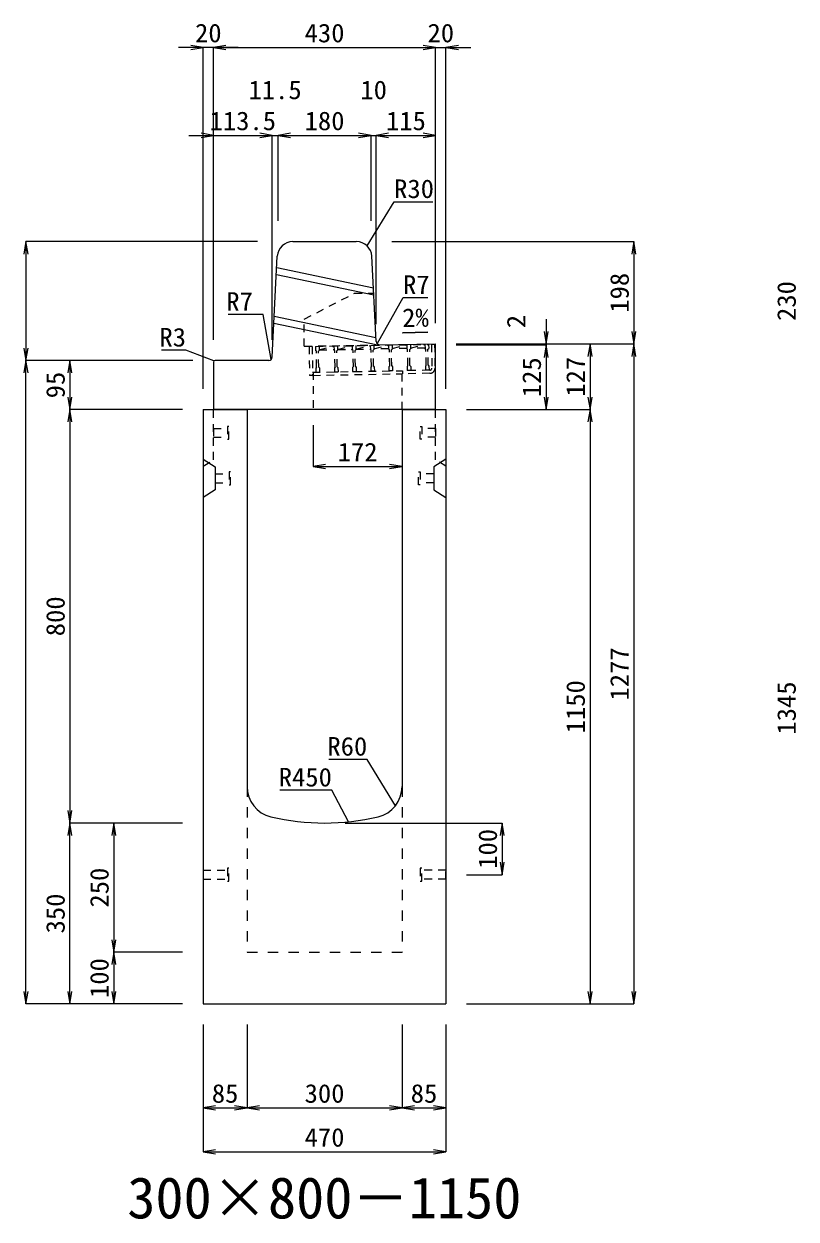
# Model space of a CAD drawing. Units: millimetres at full size. Extents: x -22536 to 51867, y -19720 to 38340.
# Drawn here: x 18318 to 19813, y 28354 to 30666 of the extents above; entities that cross this region are included whole.
import ezdxf
from ezdxf.enums import TextEntityAlignment as Align

# ---------------------------------------------------------------- set-up
doc = ezdxf.new("R2010")
doc.units = ezdxf.units.MM
doc.header["$LTSCALE"] = 20
for name, pattern in [('USER1', [2, 1, -1]), ('USER2', [1.35, 0.75, -0.6]), ('USER3', [1.35, 0.75, -0.6])]:
    doc.linetypes.add(name, pattern=pattern)
for name, color, linetype, lineweight in [('インサート', 3, 'USER2', 9), ('グレーチング', 7, 'USER2', 5), ('寸法線', 7, 'Continuous', 13), ('引出線', 4, 'Continuous', 13), ('本体', 2, 'Continuous', 13)]:
    doc.layers.add(name, color=color, linetype=linetype, lineweight=lineweight)
doc.layers.add('文字', color=7, linetype='Continuous')
doc.styles.add('ＭＳ 明朝', font='')
doc.styles.get('ＭＳ 明朝').set_extended_font_data('MS Mincho')

# ---------------------------------------------------------------- blocks, each defined once
blk = doc.blocks.new('open_arrow')
at = {"color": 0, "linetype": 'Continuous', "lineweight": -2}
blk.add_lwpolyline([(7.5, 1.25), (0, 0), (7.5, -1.25)], dxfattribs=at)

msp = doc.modelspace()

# ---------------------------------------------------------------- linework, layer by layer
at = {"layer": 'インサート'}
for p, q in [((18685, 29883.5), (18712, 29883.5)), ((18685, 29883.5), (18685, 29866.5)), ((18715, 29887.5), (18712, 29887.5)), ((18712, 29887.5), (18712, 29862.5)), ((18715, 29862.5), (18715, 29887.5)), ((19085, 29887.5), (19088, 29887.5)), ((19085, 29862.5), (19085, 29887.5)), ((19088, 29887.5), (19088, 29862.5)), ((19115, 29883.5), (19088, 29883.5)), ((19115, 29883.5), (19115, 29866.5)), ((18685, 29866.5), (18712, 29866.5)), ((18712, 29862.5), (18715, 29862.5)), ((19088, 29862.5), (19085, 29862.5)), ((19115, 29866.5), (19088, 29866.5)), ((18688.2, 29795.5), (18715.2, 29795.5)), ((18688.2, 29795.5), (18688.2, 29778.5)), ((18718.2, 29799.5), (18715.2, 29799.5)), ((18715.2, 29799.5), (18715.2, 29774.5)), ((18718.2, 29774.5), (18718.2, 29799.5)), ((19081.8, 29799.5), (19084.8, 29799.5)), ((19081.8, 29774.5), (19081.8, 29799.5)), ((19084.8, 29799.5), (19084.8, 29774.5)), ((19111.8, 29795.5), (19084.8, 29795.5)), ((19111.8, 29795.5), (19111.8, 29778.5)), ((18688.2, 29778.5), (18715.2, 29778.5)), ((18715.2, 29774.5), (18718.2, 29774.5)), ((19084.8, 29774.5), (19081.8, 29774.5)), ((19111.8, 29778.5), (19084.8, 29778.5)), ((18665, 29028.5), (18712, 29028.5)), ((18665, 29028.5), (18665, 29011.5)), ((18715, 29032.5), (18712, 29032.5)), ((18712, 29032.5), (18712, 29007.5)), ((18715, 29007.5), (18715, 29032.5)), ((19088, 29032.5), (19085, 29032.5)), ((19085, 29032.5), (19085, 29007.5)), ((19088, 29007.5), (19088, 29032.5)), ((19135, 29028.5), (19088, 29028.5)), ((19135, 29011.5), (19135, 29028.5)), ((18665, 29011.5), (18712, 29011.5)), ((18712, 29007.5), (18715, 29007.5)), ((19085, 29007.5), (19088, 29007.5)), ((19135, 29011.5), (19088, 29011.5))]:
    msp.add_line(p, q, dxfattribs=at)
at = {"layer": 'グレーチング'}
for p, q in [((18875.93, 30042.22), (18869.93, 30042.11)), ((18869.93, 30042.11), (18870.9, 29986.12)), ((18875.93, 30042.22), (18876.9, 29986.23)), ((18882.43, 30042.33), (19101.39, 30046.13)), ((18882.43, 30042.33), (18882.56, 30034.33)), ((18889.43, 30042.45), (18889.56, 30034.45)), ((18889.55, 30035.45), (18918.22, 30042.95)), ((18918.22, 30042.95), (18918.36, 30034.95)), ((18925.22, 30043.07), (18925.36, 30035.07)), ((18925.34, 30036.07), (18953.52, 30043.56)), ((18953.52, 30043.56), (18953.65, 30035.57)), ((18960.51, 30043.69), (18960.65, 30035.69)), ((18960.64, 30036.69), (18988.81, 30044.18)), ((18988.51, 30044.17), (18988.65, 30036.17)), ((18995.51, 30044.29), (18995.65, 30036.3)), ((18995.63, 30037.3), (19023.8, 30044.79)), ((19023.8, 30044.79), (19023.94, 30036.79)), ((19030.8, 30044.91), (19030.94, 30036.91)), ((19030.93, 30037.91), (19059.1, 30045.4)), ((19059.1, 30045.4), (19059.24, 30037.4)), ((19066.1, 30045.52), (19066.24, 30037.52)), ((19066.22, 30038.52), (19094.39, 30046.01)), ((19094.39, 30046.01), (19094.53, 30038.01)), ((19101.39, 30046.13), (19101.53, 30038.14)), ((19106.89, 30046.23), (19112.89, 30046.33)), ((19106.89, 30046.23), (19107.69, 30000.24)), ((19112.89, 30046.33), (19113.69, 30000.34)), ((19112.89, 30046.33), (19113.69, 30000.34)), ((18884.09, 30032.86), (18882.56, 30034.33)), ((18884.63, 30001.86), (18884.09, 30032.86)), ((18888.09, 30032.93), (18889.56, 30034.45)), ((18888.63, 30001.93), (18888.09, 30032.93)), ((18889.55, 30035.45), (18918.34, 30035.95)), ((18919.89, 30033.48), (18918.36, 30034.95)), ((18920.42, 30002.48), (18919.89, 30033.48)), ((18923.88, 30033.55), (18925.36, 30035.07)), ((18924.42, 30002.55), (18923.88, 30033.55)), ((18925.34, 30036.07), (18953.64, 30036.57)), ((18955.18, 30034.09), (18953.65, 30035.57)), ((18955.72, 30003.1), (18955.18, 30034.09)), ((18959.18, 30034.16), (18960.65, 30035.69)), ((18959.72, 30003.17), (18959.18, 30034.16)), ((18960.64, 30036.69), (18988.93, 30037.18)), ((18990.18, 30034.7), (18988.65, 30036.17)), ((18990.71, 30003.7), (18990.18, 30034.7)), ((18994.17, 30034.77), (18995.65, 30036.3)), ((18994.71, 30003.77), (18994.17, 30034.77)), ((19023.93, 30037.79), (18995.63, 30037.3)), ((19025.47, 30035.31), (19023.94, 30036.79)), ((19026.01, 30004.32), (19025.47, 30035.31)), ((19029.47, 30035.38), (19030.94, 30036.91)), ((19030.01, 30004.39), (19029.47, 30035.38)), ((19059.22, 30038.4), (19030.93, 30037.91)), ((19060.76, 30035.93), (19059.24, 30037.4)), ((19061.3, 30004.93), (19060.76, 30035.93)), ((19064.76, 30036), (19066.24, 30037.52)), ((19065.3, 30005), (19064.76, 30036)), ((19094.52, 30039.01), (19066.22, 30038.52)), ((19096.06, 30036.54), (19094.53, 30038.01)), ((19096.6, 30005.54), (19096.06, 30036.54)), ((19100.06, 30036.61), (19101.53, 30038.14)), ((19100.6, 30005.61), (19100.06, 30036.61)), ((18876.8, 29992.22), (19050.77, 29995.25)), ((18884.63, 30001.86), (18883.16, 30000.34)), ((18883.16, 30000.34), (18883.29, 29992.34)), ((18888.63, 30001.93), (18890.15, 30000.46)), ((18890.15, 30000.46), (18890.29, 29992.46)), ((18920.42, 30002.48), (18918.95, 30000.96)), ((18918.95, 30000.96), (18919.09, 29992.96)), ((18924.42, 30002.55), (18925.95, 30001.08)), ((18925.95, 30001.08), (18926.09, 29993.08)), ((18955.72, 30003.1), (18954.25, 30001.57)), ((18954.25, 30001.57), (18954.38, 29993.57)), ((18954.38, 29993.57), (18961.38, 29993.69)), ((18959.72, 30003.17), (18961.24, 30001.69)), ((18961.24, 30001.69), (18961.38, 29993.69)), ((18990.71, 30003.7), (18989.24, 30002.18)), ((18989.24, 30002.18), (18989.38, 29994.18)), ((18996.38, 29994.3), (18989.38, 29994.18)), ((18994.71, 30003.77), (18996.24, 30002.3)), ((18996.24, 30002.3), (18996.38, 29994.3)), ((19026.01, 30004.32), (19024.53, 30002.79)), ((19024.53, 30002.79), (19024.67, 29994.79)), ((19031.67, 29994.91), (19024.67, 29994.79)), ((19030.01, 30004.39), (19031.53, 30002.91)), ((19031.53, 30002.91), (19031.67, 29994.91)), ((19103.76, 29996.17), (19050.77, 29995.25)), ((19050.77, 29995.25), (19050.87, 29989.25)), ((19061.3, 30004.93), (19059.83, 30003.41)), ((19059.83, 30003.41), (19059.97, 29995.41)), ((19066.97, 29995.53), (19059.97, 29995.41)), ((19065.3, 30005), (19066.83, 30003.53)), ((19066.83, 30003.53), (19066.97, 29995.53)), ((19096.6, 30005.54), (19095.12, 30004.02)), ((19095.12, 30004.02), (19095.26, 29996.02)), ((19102.26, 29996.14), (19095.26, 29996.02)), ((19100.6, 30005.61), (19102.12, 30004.14)), ((19102.12, 30004.14), (19102.26, 29996.14)), ((18876.9, 29986.23), (18870.9, 29986.12)), ((18876.9, 29986.22), (19050.87, 29989.25)), ((18883.29, 29992.34), (18890.29, 29992.46)), ((18919.09, 29992.96), (18926.09, 29993.08)), ((19103.87, 29990.17), (19050.87, 29989.25))]:
    msp.add_line(p, q, dxfattribs=at)
for radius, start, end in [(4, 270.99562, 0.99536), (10, 270.99553, 0.99532)]:
    msp.add_arc((19103.69, 30000.17), radius, start, end, dxfattribs=at)
at = {"layer": '寸法線'}
for p, q in [((18733, 30620.58), (18617, 30620.58)), ((18665, 29960), (18665, 30620.58)), ((18685, 30620.58), (19115, 30620.58)), ((18685, 30137), (18685, 30620.58)), ((18685, 30055), (18685, 30620.58)), ((19067, 30620.58), (19183, 30620.58)), ((19115, 30087), (19115, 30620.58)), ((19115, 30087), (19115, 30620.58)), ((19135, 29960), (19135, 30620.58)), ((18637, 30450.58), (18798.5, 30450.58)), ((18685, 30055), (18685, 30450.58)), ((18750.5, 30450.58), (18858, 30450.58)), ((18798.5, 30055), (18798.5, 30450.58)), ((18798.5, 30055), (18798.5, 30450.58)), ((18810, 30285), (18810, 30450.58)), ((18810, 30450.58), (18990, 30450.58)), ((18810, 30285), (18810, 30450.58)), ((18942, 30450.58), (19048, 30450.58)), ((18990, 30285), (18990, 30450.58)), ((18990, 30285), (18990, 30450.58)), ((19000, 30085), (19000, 30450.58)), ((19000, 30450.58), (19115, 30450.58)), ((19000, 30085), (19000, 30450.58)), ((19115, 30087), (19115, 30450.58)), ((18322.06, 30245), (18322.06, 30015)), ((18770, 30245), (18322.06, 30245)), ((19030, 30245), (19498.78, 30245)), ((19498.78, 30245), (19498.78, 30047)), ((19328.78, 30095), (19328.78, 29997)), ((19155, 30047), (19328.78, 30047)), ((19155, 30047), (19413.78, 30047)), ((19155, 30047), (19498.78, 30047)), ((19155, 30047), (19498.78, 30047)), ((19155, 30045), (19328.78, 30045)), ((19155, 30045), (19328.78, 30045)), ((19328.78, 30045), (19328.78, 29920)), ((19413.78, 30047), (19413.78, 29920)), ((19498.78, 30047), (19498.78, 28770)), ((18322.06, 28770), (18322.06, 30015)), ((18645, 30015), (18322.06, 30015)), ((18645, 30015), (18322.06, 30015)), ((18407.06, 30015), (18407.06, 29920)), ((18645, 30015), (18407.06, 30015)), ((18625, 29920), (18407.06, 29920)), ((18407.06, 29920), (18407.06, 29120)), ((18625, 29920), (18407.06, 29920)), ((19175, 29920), (19328.78, 29920)), ((19175, 29920), (19413.78, 29920)), ((19175, 29920), (19413.78, 29920)), ((19413.78, 29920), (19413.78, 28770)), ((18878, 29890), (18878, 29809.77)), ((18878, 29809.77), (19050, 29809.77)), ((18625, 29120), (18407.06, 29120)), ((18407.06, 28770), (18407.06, 29120)), ((18625, 29120), (18407.06, 29120)), ((18492.06, 29120), (18492.06, 28870)), ((18625, 29120), (18492.06, 29120)), ((18940, 29120), (19243.78, 29120)), ((19243.78, 29120), (19243.78, 29020)), ((19175, 29020), (19243.78, 29020)), ((18625, 28870), (18492.06, 28870)), ((18492.06, 28870), (18492.06, 28770)), ((18625, 28870), (18492.06, 28870)), ((18625, 28770), (18322.06, 28770)), ((18625, 28770), (18407.06, 28770)), ((18625, 28770), (18492.06, 28770)), ((19175, 28770), (19413.78, 28770)), ((19175, 28770), (19498.78, 28770)), ((18665, 28730), (18665, 28568.84)), ((18665, 28730), (18665, 28483.84)), ((18750, 28730), (18750, 28568.84)), ((18750, 28730), (18750, 28568.84)), ((19050, 28730), (19050, 28568.84)), ((19050, 28730), (19050, 28568.84)), ((19135, 28730), (19135, 28568.84)), ((19135, 28730), (19135, 28483.84)), ((18665, 28568.84), (18750, 28568.84)), ((18750, 28568.84), (19050, 28568.84)), ((19050, 28568.84), (19135, 28568.84)), ((18665, 28483.84), (19135, 28483.84))]:
    msp.add_line(p, q, dxfattribs=at)
at = {"layer": '引出線'}
for points in [[(18982.14, 30236.74), (19034.6, 30322.07), (19109.27, 30322.07)], [(19001.83, 30046.93), (19051.86, 30136.53), (19099.79, 30136.53)], [(18796.67, 30016.93), (18781.31, 30103.9), (18713.38, 30103.9)], [(19050.86, 30068.59), (19099.57, 30069.56), (19050.83, 30068.59)], [(18685.88, 30014.12), (18631.81, 30034.81), (18584.09, 30034.81)], [(19037.07, 29153.32), (18982.66, 29243.21), (18907.98, 29243.21)], [(18946.44, 29122.4), (18914.22, 29183.55), (18813.21, 29183.55)]]:
    msp.add_lwpolyline(points, dxfattribs=at)
at = {"layer": '本体', "lineweight": 20}
for p, q in [((18838.54, 30245), (18961.46, 30245)), ((18798.83, 30021.65), (18808.57, 30216.5)), ((18999.66, 30051.77), (18991.42, 30216.5)), ((19006.77, 30045.12), (19115, 30046.99)), ((19115, 29920), (19115, 30046.99)), ((18685, 30012), (18685, 29920)), ((18791.84, 30015), (18688, 30015)), ((19115, 29920), (18685, 29920))]:
    msp.add_line(p, q, dxfattribs=at)
at = {"layer": '本体', "lineweight": 9}
for p, q in [((18995.19, 30141.22), (18806.8, 30180.9)), ((18994.52, 30154.65), (18807.45, 30194.05)), ((18999.99, 30045.17), (18802.09, 30086.85)), ((18999.32, 30058.59), (18802.75, 30100)), ((18665, 29824), (18688.2, 29809.5)), ((18688.2, 29809.5), (18688.2, 29764.5)), ((19134.58, 29823.74), (19111.8, 29809.5)), ((19111.8, 29809.5), (19111.8, 29764.5)), ((18688.2, 29764.5), (18665, 29750)), ((19111.8, 29764.5), (19135, 29750))]:
    msp.add_line(p, q, dxfattribs=at)
at = {"layer": '本体', "linetype": 'USER3', "lineweight": 9}
for p, q in [((18860.81, 30095), (18957.7, 30145)), ((18957.7, 30145), (18995, 30145)), ((18860.81, 30042.58), (18860.81, 30095)), ((18860.81, 30042.58), (19006.77, 30045.11)), ((19050, 29920), (19050, 29995.23)), ((18878, 29992.24), (18878, 29920))]:
    msp.add_line(p, q, dxfattribs=at)
at = {"layer": '本体'}
for p, q in [((18665, 29920), (18665, 28770)), ((18665, 29920), (18750, 29920)), ((18750, 29920), (18750, 29190.53)), ((19050, 29920), (19135, 29920)), ((19050, 29920), (19050, 29190.53)), ((19135, 29920), (19135, 28770)), ((18665, 28770), (19135, 28770))]:
    msp.add_line(p, q, dxfattribs=at)
at = {"layer": '本体', "linetype": 'USER2', "lineweight": 9}
for p, q in [((18685, 29823), (18685, 29920)), ((19115, 29823), (19115, 29920)), ((18665, 29810.5), (18685, 29823)), ((19135, 29810.5), (19115, 29823))]:
    msp.add_line(p, q, dxfattribs=at)
at = {"layer": '本体', "linetype": 'USER1', "lineweight": 15}
for p, q in [((18750, 29190.53), (18750, 28870)), ((19050, 29190.53), (19050, 28870)), ((18750, 28870), (19050, 28870))]:
    msp.add_line(p, q, dxfattribs=at)
at = {"layer": '本体', "lineweight": 20}
for centre, radius, start, end in [((18838.54, 30215), 30, 90, 177.13784), ((18961.46, 30215), 30, 2.86268, 90), ((19006.65, 30052.12), 7, 182.86268, 270.99344), ((18791.84, 30022), 7, 270, 357.13784), ((18688, 30012), 3, 90, 180)]:
    msp.add_arc(centre, radius, start, end, dxfattribs=at)
at = {"layer": '本体'}
for centre, radius, start, end in [((18810, 29190.53), 60, 180, 256.65764), ((18990, 29190.53), 60, 283.34236, 0), ((18900, 29570), 450, 256.65764, 283.34236)]:
    msp.add_arc(centre, radius, start, end, dxfattribs=at)

# ---------------------------------------------------------------- block references
at = {"layer": '寸法線', "xscale": 3.2, "yscale": 3.2}
for p, rotation in [((18665, 30620.58), 180), ((19115, 30620.58), 180), ((19115, 30620.58), 180), ((18685, 30450.58), 180), ((18798.5, 30450.58), 180), ((18798.5, 30450.58), 180), ((18990, 30450.58), 180), ((18990, 30450.58), 180), ((19115, 30450.58), 180), ((18322.06, 30245), 270), ((19498.78, 30245), 270), ((19328.78, 30047), 90), ((19498.78, 30047), 90), ((19328.78, 30045), 270), ((19328.78, 30045), 270), ((19413.78, 30047), 270), ((19498.78, 30047), 270), ((18322.06, 30015), 90), ((18322.06, 30015), 270), ((18407.06, 30015), 270), ((18407.06, 29920), 90), ((19328.78, 29920), 90), ((19413.78, 29920), 90), ((18407.06, 29920), 270), ((19413.78, 29920), 270), ((19050, 29809.77), 180), ((18407.06, 29120), 90), ((18407.06, 29120), 270), ((18492.06, 29120), 270), ((19243.78, 29120), 270), ((19243.78, 29020), 90), ((18492.06, 28870), 90), ((18492.06, 28870), 270), ((18322.06, 28770), 90), ((18407.06, 28770), 90), ((18492.06, 28770), 90), ((19413.78, 28770), 90), ((19498.78, 28770), 90), ((18750, 28568.84), 180), ((19050, 28568.84), 180), ((19135, 28568.84), 180), ((19135, 28483.84), 180)]:
    msp.add_blockref('open_arrow', p, dxfattribs=dict(at, rotation=rotation))
for p in [(18685, 30620.58), (18685, 30620.58), (19135, 30620.58), (18810, 30450.58), (18810, 30450.58), (19000, 30450.58), (19000, 30450.58), (18878, 29809.77), (18665, 28568.84), (18750, 28568.84), (19050, 28568.84), (18665, 28483.84)]:
    msp.add_blockref('open_arrow', p, dxfattribs=at)
at = {"layer": '引出線', "xscale": 0.0533, "yscale": 0.0533}
for p, rotation in [((18982.14, 30236.74), 58.4), ((19050.86, 30068.59), 1.1), ((19001.83, 30046.93), 60.8), ((18796.67, 30016.93), 100), ((18685.88, 30014.12), 159.1), ((19037.07, 29153.32), 121.2), ((18946.44, 29122.4), 117.8)]:
    msp.add_blockref('open_arrow', p, dxfattribs=dict(at, rotation=rotation))

# ---------------------------------------------------------------- texts
at = {"layer": '寸法線', "style": 'ＭＳ 明朝', "width": 1.05}
for s, p in [('20', (18675, 30648.58)), ('430', (18900, 30648.58)), ('20', (19125, 30648.58)), ('11.5', (18804.25, 30538.58)), ('10', (18995, 30538.58)), ('113.5', (18741.75, 30478.58)), ('180', (18900, 30478.58)), ('115', (19057.5, 30478.58)), ('172', (18964, 29837.77)), ('85', (18707.5, 28596.84)), ('300', (18900, 28596.84)), ('85', (19092.5, 28596.84)), ('470', (18900, 28511.84))]:
    msp.add_text(s, height=36.03, dxfattribs=at).set_placement(p, align=Align.MIDDLE_CENTER)
for s, p in [('198', (19470.78, 30146)), ('230', (19794.06, 30130)), ('2', (19270.78, 30090.34)), ('125', (19300.78, 29982.5)), ('127', (19385.78, 29983.5)), ('95', (18379.06, 29967.5)), ('800', (18379.06, 29520)), ('1277', (19470.78, 29408.5)), ('1150', (19385.78, 29345)), ('1345', (19794.06, 29342.5)), ('100', (19215.78, 29070)), ('250', (18464.06, 28995)), ('350', (18379.06, 28945)), ('100', (18464.06, 28820))]:
    msp.add_text(s, height=36.03, rotation=90, dxfattribs=at).set_placement(p, align=Align.MIDDLE_CENTER)
at = {"layer": '引出線', "style": 'ＭＳ 明朝', "width": 1.05}
for s, p in [('R30', (19034.6, 30365.27)), ('R7', (19051.86, 30179.73))]:
    msp.add_text(s, height=36.03, dxfattribs=at).set_placement(p, align=Align.TOP_LEFT)
for s, p in [('R7', (18761.31, 30147.1)), ('R3', (18631.81, 30078.01)), ('R60', (18982.66, 29286.41)), ('R450', (18914.22, 29226.75))]:
    msp.add_text(s, height=36.03, dxfattribs=at).set_placement(p, align=Align.TOP_RIGHT)
msp.add_text('2%', height=36.03, rotation=1.146, dxfattribs=at).set_placement((19049.89, 30115.48), align=Align.TOP_LEFT)
at = {"layer": '文字', "style": 'ＭＳ 明朝'}
msp.add_text('300×800－1150', height=80.06, dxfattribs=at).set_placement((18899.52, 28395.03), align=Align.MIDDLE_CENTER)

doc.saveas('drawing.dxf')
